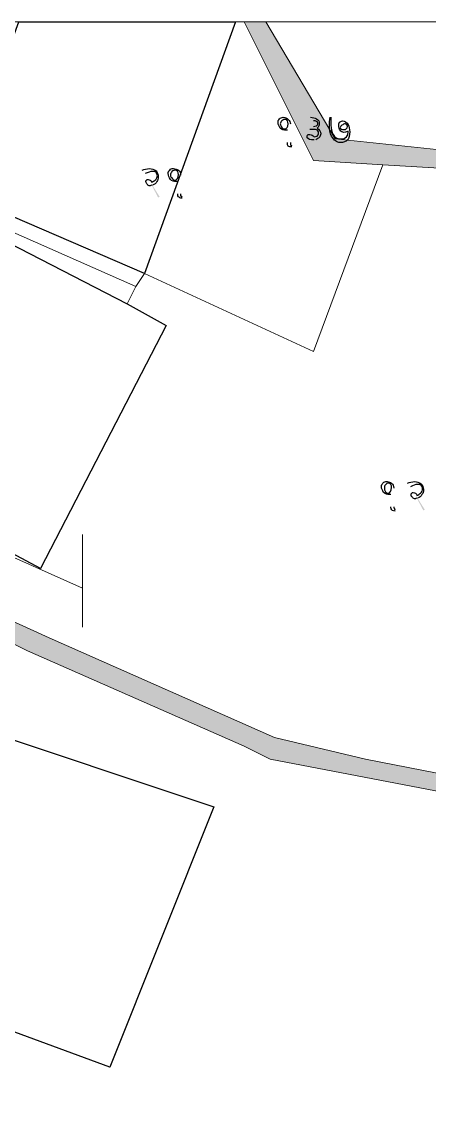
# Model space of a CAD drawing. Header units: inches. Extents: x 2 to 197762, y -33236 to 9.
# Drawn here: x 105633 to 106103, y -15346 to -14087 of the extents above; entities that cross this region are included whole.
import ezdxf

# ---------------------------------------------------------------- set-up
doc = ezdxf.new("R2010")
doc.units = ezdxf.units.IN
doc.header["$LTSCALE"] = 5
doc.header["$MEASUREMENT"] = 0
doc.layers.add('A-WALL', color=7, linetype='Continuous', lineweight=9)
doc.layers.add('PDF_Geometry', color=7, linetype='Continuous')
doc.layers.add('PDF_Solid Fills', color=7, linetype='Continuous')

msp = doc.modelspace()

# ---------------------------------------------------------------- hatches: boundary and pattern name
at = {"layer": 'PDF_Solid Fills', "true_color": 0xc3c3c3, "transparency": 33554531}
h = msp.add_hatch(color=9, dxfattribs=at)
h.paths.add_polyline_path([(106694.44, -15126.79), (106604.44, -15721.79), (106569.44, -15706.79), (106524.44, -16036.79), (106479.44, -16016.79), (106579.44, -15311.79), (106609.44, -15086.79), (106614.44, -15086.79)], flags=0)
h.paths.add_polyline_path([(106664.44, -15091.79), (106894.44, -15206.79), (107119.44, -15326.79), (107144.44, -15336.79), (107159.44, -15346.79), (107419.44, -15361.79), (107574.44, -15371.79), (107599.44, -15371.79), (107599.44, -15411.79), (107444.44, -15396.79), (107224.44, -15376.79), (107149.44, -15366.79), (107144.44, -15366.79), (106954.44, -15266.79), (106724.44, -15146.79), (106694.44, -15126.79), (106614.44, -15086.79), (106609.44, -15086.79), (106399.44, -15036.79), (106154.44, -14981.79), (105919.44, -14936.79), (105889.44, -14921.79), (105639.44, -14811.79), (105609.44, -14796.79), (105449.44, -14726.79), (105379.44, -14696.79), (105389.44, -14671.79), (105664.44, -14796.79), (105924.44, -14911.79), (106029.44, -14936.79), (106259.44, -14981.79), (106479.44, -15031.79), (106624.44, -15071.79)], flags=0)
h.paths.add_polyline_path([(105234.44, -14616.79), (105219.44, -14646.79), (105164.44, -14746.79), (105149.44, -14861.79), (105124.44, -15061.79), (105129.44, -15086.79), (105154.44, -15206.79), (105194.44, -15206.79), (105214.44, -15296.79), (105274.44, -15571.79), (105314.44, -15636.79), (105409.44, -15811.79), (105524.44, -15976.79), (105574.44, -16051.79), (105599.44, -16246.79), (105624.44, -16436.79), (105614.44, -16621.79), (105629.44, -16691.79), (105924.44, -16711.79), (105979.44, -16761.79), (106374.44, -16806.79), (106534.44, -16811.79), (106829.44, -16821.79), (106949.44, -16826.79), (106954.44, -16826.79), (107099.44, -16801.79), (107164.44, -16781.79), (107374.44, -16721.79), (107424.44, -16706.79), (107599.44, -16706.79), (107599.44, -16756.79), (107179.44, -16816.79), (107159.44, -16816.79), (107134.44, -16821.79), (107129.44, -16826.79), (106989.44, -16851.79), (106774.44, -16851.79), (106704.44, -16851.79), (106459.44, -16851.79), (106429.44, -16851.79), (106194.44, -16826.79), (105994.44, -16806.79), (105949.44, -16796.79), (105954.44, -17081.79), (105949.44, -17331.79), (105999.44, -17421.79), (105939.44, -17421.79), (105879.44, -17301.79), (105889.44, -17116.79), (105894.44, -17071.79), (105899.44, -16751.79), (105729.44, -16741.79), (105574.44, -16731.79), (105594.44, -16681.79), (105584.44, -16676.79), (105579.44, -16501.79), (105574.44, -16356.79), (105569.44, -16306.79), (105534.44, -16106.79), (105494.44, -16056.79), (105374.44, -15956.79), (105284.44, -15966.79), (105179.44, -15981.79), (105004.44, -16006.79), (104924.44, -16006.79), (104819.44, -16061.79), (104654.44, -16046.79), (104364.44, -16021.79), (103959.44, -15986.79), (103864.44, -15961.79), (103864.44, -15826.79), (103994.44, -15841.79), (104104.44, -15841.79), (104109.44, -15911.79), (104154.44, -15916.79), (104374.44, -15946.79), (104484.44, -15951.79), (104634.44, -15956.79), (104909.44, -15971.79), (104914.44, -15971.79), (104969.44, -15951.79), (105364.44, -15916.79), (105214.44, -15581.79), (105214.44, -15576.79), (105079.44, -15226.79), (105054.44, -15216.79), (105029.44, -15036.79), (105069.44, -15031.79), (105059.44, -14881.79), (105069.44, -14741.79), (105079.44, -14621.79), (105064.44, -14576.79)], flags=0)
h.paths.add_polyline_path([(107409.44, -14471.79), (107404.44, -14501.79), (107284.44, -14491.79), (107069.44, -14466.79), (106919.44, -14446.79), (106929.44, -14421.79)], flags=0)
h.paths.add_polyline_path([(106929.44, -14421.79), (106919.44, -14446.79), (106864.44, -14441.79), (106614.44, -14381.79), (106569.44, -14351.79), (106574.44, -14326.79), (106634.44, -14361.79), (106874.44, -14416.79)], flags=0)
h.paths.add_polyline_path([(107599.44, -14421.79), (107589.44, -14426.79), (107459.44, -14496.79), (107429.44, -14501.79), (107414.44, -14546.79), (107409.44, -14556.79), (107359.44, -14736.79), (107359.44, -14766.79), (107329.44, -14836.79), (107314.44, -14876.79), (107159.44, -15296.79), (107144.44, -15336.79), (107119.44, -15326.79), (107174.44, -15196.79), (107184.44, -15141.79), (107194.44, -15111.79), (107239.44, -15006.79), (107309.44, -14836.79), (107324.44, -14796.79), (107319.44, -14791.79), (107349.44, -14651.79), (107399.44, -14526.79), (107404.44, -14501.79), (107409.44, -14471.79), (107444.44, -14476.79), (107579.44, -14406.79), (107599.44, -14396.79)], flags=0)
h.paths.add_polyline_path([(103864.44, -14636.79), (103899.44, -14651.79), (104019.44, -14691.79), (104204.44, -14746.79), (104479.44, -14801.79), (104474.44, -14821.79), (104529.44, -14871.79), (104594.44, -14881.79), (104739.44, -14896.79), (104739.44, -14936.79), (104494.44, -14901.79), (104484.44, -14866.79), (104464.44, -14856.79), (104274.44, -14811.79), (104224.44, -14806.79), (104114.44, -14761.79), (104074.44, -14746.79), (103864.44, -14666.79)], flags=0)
h.paths.add_polyline_path([(103864.44, -17336.79), (103909.44, -17361.79), (104019.44, -17381.79), (104229.44, -17421.79), (103904.44, -17421.79), (103864.44, -17411.79)], flags=0)
h.paths.add_polyline_path([(105549.44, -14296.79), (105384.44, -14576.79), (105429.44, -14596.79), (105389.44, -14671.79), (105379.44, -14696.79), (105234.44, -14616.79), (105064.44, -14576.79), (105024.44, -14521.79), (104974.44, -14471.79), (104914.44, -14416.79), (104734.44, -14276.79), (104609.44, -14181.79), (104324.44, -14116.79), (104199.44, -14086.79), (104814.44, -14086.79), (104999.44, -14241.79), (104999.44, -14251.79), (105339.44, -14401.79), (105469.44, -14116.79), (105479.44, -14086.79), (105484.44, -14086.79), (105609.44, -14086.79), (105549.44, -14231.79), (105569.44, -14251.79)], flags=0)
h.paths.add_polyline_path([(106574.44, -14326.79), (106569.44, -14351.79), (106404.44, -14251.79), (106219.44, -14261.79), (106049.44, -14251.79), (105969.44, -14246.79), (105949.44, -14206.79), (105889.44, -14086.79), (105914.44, -14086.79), (105994.44, -14221.79), (106184.44, -14241.79), (106399.44, -14221.79)], flags=0)
h = msp.add_hatch(color=9, dxfattribs=at)
h.paths.add_polyline_path([(106694.44, -15126.79), (106604.44, -15721.79), (106569.44, -15706.79), (106524.44, -16036.79), (106479.44, -16016.79), (106579.44, -15311.79), (106609.44, -15086.79), (106614.44, -15086.79)], flags=0)
h.paths.add_polyline_path([(106664.44, -15091.79), (106894.44, -15206.79), (107119.44, -15326.79), (107144.44, -15336.79), (107159.44, -15346.79), (107419.44, -15361.79), (107574.44, -15371.79), (107599.44, -15371.79), (107599.44, -15411.79), (107444.44, -15396.79), (107224.44, -15376.79), (107149.44, -15366.79), (107144.44, -15366.79), (106954.44, -15266.79), (106724.44, -15146.79), (106694.44, -15126.79), (106614.44, -15086.79), (106609.44, -15086.79), (106399.44, -15036.79), (106154.44, -14981.79), (105919.44, -14936.79), (105889.44, -14921.79), (105639.44, -14811.79), (105609.44, -14796.79), (105449.44, -14726.79), (105379.44, -14696.79), (105389.44, -14671.79), (105664.44, -14796.79), (105924.44, -14911.79), (106029.44, -14936.79), (106259.44, -14981.79), (106479.44, -15031.79), (106624.44, -15071.79)], flags=0)
h.paths.add_polyline_path([(105234.44, -14616.79), (105219.44, -14646.79), (105164.44, -14746.79), (105149.44, -14861.79), (105124.44, -15061.79), (105129.44, -15086.79), (105154.44, -15206.79), (105194.44, -15206.79), (105214.44, -15296.79), (105274.44, -15571.79), (105314.44, -15636.79), (105409.44, -15811.79), (105524.44, -15976.79), (105574.44, -16051.79), (105599.44, -16246.79), (105624.44, -16436.79), (105614.44, -16621.79), (105629.44, -16691.79), (105924.44, -16711.79), (105979.44, -16761.79), (106374.44, -16806.79), (106534.44, -16811.79), (106829.44, -16821.79), (106949.44, -16826.79), (106954.44, -16826.79), (107099.44, -16801.79), (107164.44, -16781.79), (107374.44, -16721.79), (107424.44, -16706.79), (107599.44, -16706.79), (107599.44, -16756.79), (107179.44, -16816.79), (107159.44, -16816.79), (107134.44, -16821.79), (107129.44, -16826.79), (106989.44, -16851.79), (106774.44, -16851.79), (106704.44, -16851.79), (106459.44, -16851.79), (106429.44, -16851.79), (106194.44, -16826.79), (105994.44, -16806.79), (105949.44, -16796.79), (105954.44, -17081.79), (105949.44, -17331.79), (105999.44, -17421.79), (105939.44, -17421.79), (105879.44, -17301.79), (105889.44, -17116.79), (105894.44, -17071.79), (105899.44, -16751.79), (105729.44, -16741.79), (105574.44, -16731.79), (105594.44, -16681.79), (105584.44, -16676.79), (105579.44, -16501.79), (105574.44, -16356.79), (105569.44, -16306.79), (105534.44, -16106.79), (105494.44, -16056.79), (105374.44, -15956.79), (105284.44, -15966.79), (105179.44, -15981.79), (105004.44, -16006.79), (104924.44, -16006.79), (104819.44, -16061.79), (104654.44, -16046.79), (104364.44, -16021.79), (103959.44, -15986.79), (103864.44, -15961.79), (103864.44, -15826.79), (103994.44, -15841.79), (104104.44, -15841.79), (104109.44, -15911.79), (104154.44, -15916.79), (104374.44, -15946.79), (104484.44, -15951.79), (104634.44, -15956.79), (104909.44, -15971.79), (104914.44, -15971.79), (104969.44, -15951.79), (105364.44, -15916.79), (105214.44, -15581.79), (105214.44, -15576.79), (105079.44, -15226.79), (105054.44, -15216.79), (105029.44, -15036.79), (105069.44, -15031.79), (105059.44, -14881.79), (105069.44, -14741.79), (105079.44, -14621.79), (105064.44, -14576.79)], flags=0)
h.paths.add_polyline_path([(107409.44, -14471.79), (107404.44, -14501.79), (107284.44, -14491.79), (107069.44, -14466.79), (106919.44, -14446.79), (106929.44, -14421.79)], flags=0)
h.paths.add_polyline_path([(106929.44, -14421.79), (106919.44, -14446.79), (106864.44, -14441.79), (106614.44, -14381.79), (106569.44, -14351.79), (106574.44, -14326.79), (106634.44, -14361.79), (106874.44, -14416.79)], flags=0)
h.paths.add_polyline_path([(107599.44, -14421.79), (107589.44, -14426.79), (107459.44, -14496.79), (107429.44, -14501.79), (107414.44, -14546.79), (107409.44, -14556.79), (107359.44, -14736.79), (107359.44, -14766.79), (107329.44, -14836.79), (107314.44, -14876.79), (107159.44, -15296.79), (107144.44, -15336.79), (107119.44, -15326.79), (107174.44, -15196.79), (107184.44, -15141.79), (107194.44, -15111.79), (107239.44, -15006.79), (107309.44, -14836.79), (107324.44, -14796.79), (107319.44, -14791.79), (107349.44, -14651.79), (107399.44, -14526.79), (107404.44, -14501.79), (107409.44, -14471.79), (107444.44, -14476.79), (107579.44, -14406.79), (107599.44, -14396.79)], flags=0)
h.paths.add_polyline_path([(103864.44, -14636.79), (103899.44, -14651.79), (104019.44, -14691.79), (104204.44, -14746.79), (104479.44, -14801.79), (104474.44, -14821.79), (104529.44, -14871.79), (104594.44, -14881.79), (104739.44, -14896.79), (104739.44, -14936.79), (104494.44, -14901.79), (104484.44, -14866.79), (104464.44, -14856.79), (104274.44, -14811.79), (104224.44, -14806.79), (104114.44, -14761.79), (104074.44, -14746.79), (103864.44, -14666.79)], flags=0)
h.paths.add_polyline_path([(103864.44, -17336.79), (103909.44, -17361.79), (104019.44, -17381.79), (104229.44, -17421.79), (103904.44, -17421.79), (103864.44, -17411.79)], flags=0)
h.paths.add_polyline_path([(105549.44, -14296.79), (105384.44, -14576.79), (105429.44, -14596.79), (105389.44, -14671.79), (105379.44, -14696.79), (105234.44, -14616.79), (105064.44, -14576.79), (105024.44, -14521.79), (104974.44, -14471.79), (104914.44, -14416.79), (104734.44, -14276.79), (104609.44, -14181.79), (104324.44, -14116.79), (104199.44, -14086.79), (104814.44, -14086.79), (104999.44, -14241.79), (104999.44, -14251.79), (105339.44, -14401.79), (105469.44, -14116.79), (105479.44, -14086.79), (105484.44, -14086.79), (105609.44, -14086.79), (105549.44, -14231.79), (105569.44, -14251.79)], flags=0)
h.paths.add_polyline_path([(106574.44, -14326.79), (106569.44, -14351.79), (106404.44, -14251.79), (106219.44, -14261.79), (106049.44, -14251.79), (105969.44, -14246.79), (105949.44, -14206.79), (105889.44, -14086.79), (105914.44, -14086.79), (105994.44, -14221.79), (106184.44, -14241.79), (106399.44, -14221.79)], flags=0)
at = {"layer": 'PDF_Solid Fills', "transparency": 33554559}
h = msp.add_hatch(color=256, dxfattribs=at)
h.paths.add_polyline_path([(105942.78, -14204.29), (105942.78, -14225.95)], flags=0)
h.paths.add_polyline_path([(105944.44, -14229.29), (105944.44, -14230.95)], flags=0)
h.paths.add_polyline_path([(105961.94, -14200.95), (105957.78, -14196.79), (105966.11, -14196.79)], flags=0)
h.paths.add_polyline_path([(105971.94, -14222.62), (105976.94, -14230.12), (105975.28, -14230.95), (105970.28, -14222.62)], flags=0)
h.paths.add_polyline_path([(105965.28, -14210.95), (105961.11, -14207.62), (105969.44, -14207.62)], flags=0)
h.paths.add_polyline_path([(105988.61, -14196.79), (105989.44, -14196.79)], flags=0)
h.paths.add_polyline_path([(106009.44, -14213.45), (106009.44, -14212.62)], flags=0)
h = msp.add_hatch(color=256, dxfattribs=at)
h.paths.add_polyline_path([(105775.28, -14261.79), (105771.94, -14257.62)], flags=0)
h.paths.add_polyline_path([(105783.61, -14275.12), (105791.94, -14288.45), (105790.28, -14289.29), (105782.78, -14275.12)], flags=0)
h.paths.add_polyline_path([(105816.11, -14263.45), (105816.11, -14285.12)], flags=0)
h.paths.add_polyline_path([(105817.78, -14288.45), (105817.78, -14290.12)], flags=0)
h = msp.add_hatch(color=256, dxfattribs=at)
h.paths.add_polyline_path([(106061.94, -14624.29), (106061.94, -14645.95)], flags=0)
h.paths.add_polyline_path([(106063.61, -14649.29), (106063.61, -14650.95)], flags=0)
h.paths.add_polyline_path([(106081.11, -14622.62), (106077.78, -14618.45)], flags=0)
h.paths.add_polyline_path([(106089.44, -14635.95), (106097.78, -14649.29), (106096.11, -14650.12), (106088.61, -14635.95)], flags=0)

# ---------------------------------------------------------------- linework, layer by layer
at = {"layer": 'A-WALL', "ltscale": 5}
for p, q in [((105703.19, -14739.56), (105416.54, -14612.1)), ((105703.19, -14677.8), (105703.19, -14784.67))]:
    msp.add_line(p, q, dxfattribs=at)
at = {"layer": 'PDF_Geometry', "lineweight": 9}
for points in [[(106049.44, -14251.79), (105969.44, -14466.79), (105774.44, -14376.79), (105764.44, -14391.79), (105549.44, -14296.79), (105569.44, -14251.79), (105549.44, -14231.79), (105609.44, -14086.79), (105629.44, -14086.79), (105859.44, -14086.79), (105889.44, -14086.79), (105949.44, -14206.79), (105969.44, -14246.79)], [(106049.44, -14251.79), (105969.44, -14466.79), (105774.44, -14376.79), (105764.44, -14391.79), (105549.44, -14296.79), (105569.44, -14251.79), (105549.44, -14231.79), (105609.44, -14086.79), (105629.44, -14086.79), (105859.44, -14086.79), (105889.44, -14086.79), (105949.44, -14206.79), (105969.44, -14246.79)], [(106574.44, -14326.79), (106569.44, -14351.79), (106404.44, -14251.79), (106219.44, -14261.79), (106049.44, -14251.79), (105969.44, -14246.79), (105949.44, -14206.79), (105889.44, -14086.79), (105914.44, -14086.79), (105994.44, -14221.79), (106184.44, -14241.79), (106399.44, -14221.79)], [(106574.44, -14326.79), (106569.44, -14351.79), (106404.44, -14251.79), (106219.44, -14261.79), (106049.44, -14251.79), (105969.44, -14246.79), (105949.44, -14206.79), (105889.44, -14086.79), (105914.44, -14086.79), (105994.44, -14221.79), (106184.44, -14241.79), (106399.44, -14221.79)], [(107599.44, -14396.79), (107579.44, -14406.79), (107444.44, -14476.79), (107409.44, -14471.79), (107434.44, -14366.79), (106989.44, -14281.79), (106974.44, -14301.79), (106779.44, -14266.79), (106604.44, -14236.79), (106574.44, -14326.79), (106399.44, -14221.79), (106184.44, -14241.79), (105994.44, -14221.79), (105914.44, -14086.79), (105929.44, -14086.79), (107599.44, -14086.79)], [(107599.44, -14396.79), (107579.44, -14406.79), (107444.44, -14476.79), (107409.44, -14471.79), (107434.44, -14366.79), (106989.44, -14281.79), (106974.44, -14301.79), (106779.44, -14266.79), (106604.44, -14236.79), (106574.44, -14326.79), (106399.44, -14221.79), (106184.44, -14241.79), (105994.44, -14221.79), (105914.44, -14086.79), (105929.44, -14086.79), (107599.44, -14086.79)], [(105764.44, -14391.79), (105754.44, -14411.79), (105799.44, -14436.79), (105654.44, -14716.79), (105429.44, -14596.79), (105384.44, -14576.79), (105549.44, -14296.79)], [(105764.44, -14391.79), (105754.44, -14411.79), (105799.44, -14436.79), (105654.44, -14716.79), (105429.44, -14596.79), (105384.44, -14576.79), (105549.44, -14296.79)]]:
    msp.add_lwpolyline(points, close=True, dxfattribs=at)
at = {"layer": 'PDF_Geometry', "color": 21, "lineweight": 13, "true_color": 0xffafaf}
for points in [[(105879.44, -14086.79), (105774.44, -14376.79), (105554.44, -14281.79), (105569.44, -14251.79), (105629.44, -14086.79), (105859.44, -14086.79)], [(105879.44, -14086.79), (105774.44, -14376.79), (105554.44, -14281.79), (105569.44, -14251.79), (105629.44, -14086.79), (105859.44, -14086.79)], [(105879.44, -14086.79), (105774.44, -14376.79), (105554.44, -14281.79), (105569.44, -14251.79), (105629.44, -14086.79), (105859.44, -14086.79)], [(105879.44, -14086.79), (105774.44, -14376.79), (105554.44, -14281.79), (105569.44, -14251.79), (105629.44, -14086.79), (105859.44, -14086.79)], [(105754.44, -14411.79), (105799.44, -14436.79), (105654.44, -14716.79), (105429.44, -14596.79), (105579.44, -14321.79)], [(105754.44, -14411.79), (105799.44, -14436.79), (105654.44, -14716.79), (105429.44, -14596.79), (105579.44, -14321.79)], [(105754.44, -14411.79), (105799.44, -14436.79), (105654.44, -14716.79), (105429.44, -14596.79), (105579.44, -14321.79)], [(105754.44, -14411.79), (105799.44, -14436.79), (105654.44, -14716.79), (105429.44, -14596.79), (105579.44, -14321.79)], [(105484.44, -15096.79), (105569.44, -14896.79), (105854.44, -14991.79), (105734.44, -15291.79), (105449.44, -15186.79)], [(105484.44, -15096.79), (105569.44, -14896.79), (105854.44, -14991.79), (105734.44, -15291.79), (105449.44, -15186.79)], [(105484.44, -15096.79), (105569.44, -14896.79), (105854.44, -14991.79), (105734.44, -15291.79), (105449.44, -15186.79)], [(105484.44, -15096.79), (105569.44, -14896.79), (105854.44, -14991.79), (105734.44, -15291.79), (105449.44, -15186.79)]]:
    msp.add_lwpolyline(points, close=True, dxfattribs=at)
at = {"layer": 'PDF_Geometry', "color": 21, "lineweight": 25, "true_color": 0xffafaf}
for points in [[(105879.44, -14086.79), (105774.44, -14376.79), (105554.44, -14281.79), (105569.44, -14251.79), (105629.44, -14086.79), (105859.44, -14086.79)], [(105879.44, -14086.79), (105774.44, -14376.79), (105554.44, -14281.79), (105569.44, -14251.79), (105629.44, -14086.79), (105859.44, -14086.79)], [(105754.44, -14411.79), (105799.44, -14436.79), (105654.44, -14716.79), (105429.44, -14596.79), (105579.44, -14321.79)], [(105754.44, -14411.79), (105799.44, -14436.79), (105654.44, -14716.79), (105429.44, -14596.79), (105579.44, -14321.79)], [(105484.44, -15096.79), (105569.44, -14896.79), (105854.44, -14991.79), (105734.44, -15291.79), (105449.44, -15186.79)], [(105484.44, -15096.79), (105569.44, -14896.79), (105854.44, -14991.79), (105734.44, -15291.79), (105449.44, -15186.79)]]:
    msp.add_lwpolyline(points, close=True, dxfattribs=at)
at = {"layer": 'PDF_Geometry', "lineweight": 9}
for points in [[(106259.44, -14981.79), (106029.44, -14936.79), (105924.44, -14911.79), (105664.44, -14796.79), (105389.44, -14671.79), (105429.44, -14596.79), (105654.44, -14716.79), (105799.44, -14436.79), (105754.44, -14411.79), (105764.44, -14391.79), (105774.44, -14376.79), (105969.44, -14466.79), (106049.44, -14251.79), (106219.44, -14261.79)], [(106259.44, -14981.79), (106029.44, -14936.79), (105924.44, -14911.79), (105664.44, -14796.79), (105389.44, -14671.79), (105429.44, -14596.79), (105654.44, -14716.79), (105799.44, -14436.79), (105754.44, -14411.79), (105764.44, -14391.79), (105774.44, -14376.79), (105969.44, -14466.79), (106049.44, -14251.79), (106219.44, -14261.79)], [(106154.44, -14981.79), (105919.44, -14936.79), (105889.44, -14921.79), (105639.44, -14811.79), (105609.44, -14796.79), (105449.44, -14726.79), (105379.44, -14696.79), (105389.44, -14671.79), (105664.44, -14796.79), (105924.44, -14911.79), (106029.44, -14936.79), (106259.44, -14981.79)], [(106154.44, -14981.79), (105919.44, -14936.79), (105889.44, -14921.79), (105639.44, -14811.79), (105609.44, -14796.79), (105449.44, -14726.79), (105379.44, -14696.79), (105389.44, -14671.79), (105664.44, -14796.79), (105924.44, -14911.79), (106029.44, -14936.79), (106259.44, -14981.79)], [(106189.44, -15721.79), (105769.44, -15706.79), (105664.44, -15881.79), (105524.44, -15976.79), (105409.44, -15811.79), (105314.44, -15636.79), (105274.44, -15571.79), (105544.44, -15576.79), (105569.44, -15281.79), (105399.44, -15261.79), (105389.44, -15231.79), (105394.44, -15141.79), (105274.44, -15111.79), (105129.44, -15086.79), (105124.44, -15061.79), (105209.44, -15076.79), (105484.44, -15096.79), (105604.44, -14811.79), (105609.44, -14796.79), (105639.44, -14811.79), (105889.44, -14921.79), (105919.44, -14936.79), (106154.44, -14981.79)], [(106189.44, -15721.79), (105769.44, -15706.79), (105664.44, -15881.79), (105524.44, -15976.79), (105409.44, -15811.79), (105314.44, -15636.79), (105274.44, -15571.79), (105544.44, -15576.79), (105569.44, -15281.79), (105399.44, -15261.79), (105389.44, -15231.79), (105394.44, -15141.79), (105274.44, -15111.79), (105129.44, -15086.79), (105124.44, -15061.79), (105209.44, -15076.79), (105484.44, -15096.79), (105604.44, -14811.79), (105609.44, -14796.79), (105639.44, -14811.79), (105889.44, -14921.79), (105919.44, -14936.79), (106154.44, -14981.79)]]:
    msp.add_lwpolyline(points, dxfattribs=at)
at = {"layer": 'PDF_Geometry', "lineweight": 25}
for points in [[(105928.61, -14203.45), (105928.61, -14200.95), (105928.61, -14200.12), (105930.28, -14198.45)], [(105930.28, -14198.45), (105931.11, -14197.62), (105932.78, -14196.79), (105934.44, -14196.79)], [(105932.78, -14200.95), (105931.94, -14201.79), (105931.11, -14203.45), (105931.11, -14204.29)], [(105936.94, -14199.29), (105935.28, -14199.29), (105934.44, -14199.29), (105932.78, -14200.95)], [(105934.44, -14196.79), (105936.94, -14196.79), (105938.61, -14197.62), (105940.28, -14199.29)], [(105939.44, -14200.95), (105938.61, -14199.29), (105937.78, -14199.29), (105936.94, -14199.29)], [(105940.28, -14204.29), (105940.28, -14202.62), (105939.44, -14201.79), (105939.44, -14200.95)], [(105940.28, -14199.29), (105941.94, -14200.95), (105942.78, -14202.62), (105942.78, -14204.29)], [(105966.11, -14196.79), (105968.61, -14196.79), (105971.11, -14197.62), (105972.78, -14198.45)], [(105972.78, -14201.79), (105971.94, -14200.95), (105971.11, -14200.95), (105969.44, -14200.95)], [(105972.78, -14198.45), (105975.28, -14200.12), (105976.11, -14201.79), (105976.11, -14204.29)], [(105974.44, -14203.45), (105974.44, -14202.62), (105973.61, -14202.62), (105972.78, -14201.79)], [(105987.78, -14205.95), (105987.78, -14203.45), (105987.78, -14200.12), (105988.61, -14196.79)], [(105989.44, -14196.79), (105989.44, -14198.45), (105989.44, -14199.29), (105989.44, -14201.79)], [(105989.44, -14201.79), (105989.44, -14203.45), (105989.44, -14205.12), (105989.44, -14205.95)], [(105998.61, -14205.95), (105998.61, -14205.12), (105998.61, -14203.45), (105999.44, -14202.62)], [(105999.44, -14202.62), (106000.28, -14201.79), (106001.11, -14200.95), (106002.78, -14200.95)], [(106002.78, -14200.95), (106005.28, -14200.95), (106007.78, -14202.62), (106009.44, -14205.12)], [(105931.11, -14209.29), (105929.44, -14207.62), (105928.61, -14205.12), (105928.61, -14203.45)], [(105931.11, -14204.29), (105931.11, -14205.95), (105931.94, -14206.79), (105932.78, -14208.45)], [(105937.78, -14211.79), (105935.28, -14211.79), (105932.78, -14210.95), (105931.11, -14209.29)], [(105932.78, -14208.45), (105933.61, -14209.29), (105934.44, -14210.12), (105936.11, -14210.12)], [(105936.11, -14210.12), (105938.61, -14210.12), (105940.28, -14208.45), (105940.28, -14204.29)], [(105939.44, -14211.79), (105938.61, -14211.79), (105937.78, -14211.79), (105937.78, -14211.79)], [(105966.94, -14210.95), (105966.11, -14210.95), (105965.28, -14210.95), (105965.28, -14210.95)], [(105968.61, -14210.95), (105968.61, -14210.95), (105967.78, -14210.95), (105966.94, -14210.95)], [(105973.61, -14211.79), (105972.78, -14210.95), (105971.11, -14210.95), (105968.61, -14210.95)], [(105969.44, -14207.62), (105970.28, -14207.62), (105971.94, -14206.79), (105972.78, -14206.79)], [(105972.78, -14206.79), (105973.61, -14205.95), (105974.44, -14205.12), (105974.44, -14203.45)], [(105976.11, -14204.29), (105976.11, -14205.95), (105975.28, -14207.62), (105973.61, -14209.29)], [(105973.61, -14209.29), (105976.11, -14210.95), (105977.78, -14213.45), (105977.78, -14215.95)], [(105975.28, -14215.95), (105975.28, -14214.29), (105975.28, -14212.62), (105973.61, -14211.79)], [(105973.61, -14218.45), (105974.44, -14217.62), (105975.28, -14216.79), (105975.28, -14215.95)], [(105977.78, -14215.95), (105977.78, -14217.62), (105976.94, -14219.29), (105976.11, -14220.12)], [(105990.28, -14218.45), (105988.61, -14215.12), (105987.78, -14210.95), (105987.78, -14205.95)], [(105989.44, -14205.95), (105989.44, -14210.12), (105990.28, -14213.45), (105991.94, -14216.79)], [(106000.28, -14211.79), (105998.61, -14210.12), (105998.61, -14208.45), (105998.61, -14205.95)], [(106001.94, -14205.95), (106001.11, -14206.79), (106000.28, -14207.62), (106000.28, -14208.45)], [(106000.28, -14208.45), (106000.28, -14210.12), (106001.94, -14210.95), (106004.44, -14210.95)], [(106004.44, -14214.29), (106002.78, -14214.29), (106001.11, -14213.45), (106000.28, -14211.79)], [(106011.11, -14213.45), (106011.11, -14221.79), (106007.78, -14225.95), (106000.28, -14225.95)], [(106001.11, -14221.79), (106006.94, -14221.79), (106009.44, -14218.45), (106009.44, -14213.45)], [(106006.11, -14204.29), (106004.44, -14204.29), (106003.61, -14205.12), (106001.94, -14205.95)], [(106004.44, -14210.95), (106006.11, -14210.95), (106006.94, -14210.95), (106006.94, -14210.12)], [(106009.44, -14212.62), (106008.61, -14213.45), (106006.94, -14214.29), (106004.44, -14214.29)], [(106007.78, -14205.12), (106006.94, -14205.12), (106006.11, -14204.29), (106006.11, -14204.29)], [(106006.94, -14210.12), (106007.78, -14209.29), (106008.61, -14208.45), (106008.61, -14207.62)], [(106008.61, -14207.62), (106008.61, -14206.79), (106007.78, -14205.95), (106007.78, -14205.12)], [(106009.44, -14205.12), (106010.28, -14207.62), (106011.11, -14210.12), (106011.11, -14213.45)], [(105940.28, -14230.12), (105939.44, -14229.29), (105939.44, -14228.45), (105939.44, -14225.95)], [(105942.78, -14225.95), (105942.78, -14227.62), (105942.78, -14227.62), (105942.78, -14228.45)], [(105942.78, -14228.45), (105942.78, -14228.45), (105943.61, -14229.29), (105944.44, -14229.29)], [(105961.94, -14219.29), (105961.94, -14218.45), (105961.94, -14217.62), (105962.78, -14216.79)], [(105963.61, -14221.79), (105961.94, -14220.95), (105961.94, -14220.12), (105961.94, -14219.29)], [(105962.78, -14216.79), (105963.61, -14216.79), (105964.44, -14216.79), (105965.28, -14216.79)], [(105966.94, -14222.62), (105965.28, -14222.62), (105964.44, -14222.62), (105963.61, -14221.79)], [(105965.28, -14216.79), (105966.94, -14216.79), (105968.61, -14217.62), (105970.28, -14219.29)], [(105970.28, -14222.62), (105969.44, -14222.62), (105967.78, -14222.62), (105966.94, -14222.62)], [(105970.28, -14219.29), (105971.11, -14219.29), (105971.94, -14218.45), (105973.61, -14218.45)], [(105976.11, -14220.12), (105974.44, -14220.95), (105973.61, -14221.79), (105971.94, -14222.62)], [(106000.28, -14225.95), (105996.11, -14225.95), (105992.78, -14223.45), (105990.28, -14218.45)], [(105991.94, -14216.79), (105993.61, -14220.12), (105996.94, -14221.79), (106001.11, -14221.79)], [(105944.44, -14230.95), (105942.78, -14230.95), (105941.11, -14230.95), (105940.28, -14230.12)], [(105771.94, -14257.62), (105774.44, -14256.79), (105776.94, -14255.95), (105780.28, -14255.95)], [(105783.61, -14259.29), (105781.11, -14259.29), (105778.61, -14260.12), (105775.28, -14261.79)], [(105780.28, -14255.95), (105782.78, -14255.95), (105785.28, -14256.79), (105787.78, -14258.45)], [(105787.78, -14260.12), (105786.11, -14259.29), (105785.28, -14259.29), (105783.61, -14259.29)], [(105786.94, -14269.29), (105788.61, -14267.62), (105789.44, -14265.95), (105789.44, -14264.29)], [(105787.78, -14258.45), (105789.44, -14260.12), (105790.28, -14262.62), (105790.28, -14265.12)], [(105789.44, -14264.29), (105789.44, -14262.62), (105788.61, -14261.79), (105787.78, -14260.12)], [(105790.28, -14265.12), (105790.28, -14267.62), (105790.28, -14269.29), (105788.61, -14270.95)], [(105801.94, -14261.79), (105801.94, -14260.12), (105801.94, -14258.45), (105803.61, -14257.62)], [(105804.44, -14268.45), (105802.78, -14265.95), (105801.94, -14264.29), (105801.94, -14261.79)], [(105803.61, -14257.62), (105804.44, -14255.95), (105806.11, -14255.95), (105807.78, -14255.95)], [(105806.11, -14259.29), (105805.28, -14260.95), (105804.44, -14261.79), (105804.44, -14263.45)], [(105804.44, -14263.45), (105804.44, -14265.12), (105805.28, -14265.95), (105806.11, -14266.79)], [(105810.28, -14257.62), (105808.61, -14257.62), (105807.78, -14258.45), (105806.11, -14259.29)], [(105807.78, -14255.95), (105810.28, -14255.95), (105811.94, -14256.79), (105813.61, -14257.62)], [(105809.44, -14269.29), (105811.94, -14269.29), (105813.61, -14266.79), (105813.61, -14262.62)], [(105812.78, -14259.29), (105811.94, -14258.45), (105811.11, -14257.62), (105810.28, -14257.62)], [(105813.61, -14262.62), (105813.61, -14261.79), (105812.78, -14260.12), (105812.78, -14259.29)], [(105813.61, -14257.62), (105815.28, -14259.29), (105816.11, -14260.95), (105816.11, -14263.45)], [(105776.11, -14270.95), (105776.11, -14270.12), (105776.11, -14270.12), (105776.94, -14269.29)], [(105777.78, -14274.29), (105776.94, -14273.45), (105776.11, -14272.62), (105776.11, -14270.95)], [(105776.94, -14269.29), (105776.94, -14268.45), (105777.78, -14268.45), (105778.61, -14268.45)], [(105781.11, -14275.95), (105779.44, -14275.95), (105778.61, -14275.12), (105777.78, -14274.29)], [(105778.61, -14268.45), (105779.44, -14268.45), (105780.28, -14269.29), (105781.11, -14269.29)], [(105781.11, -14269.29), (105781.94, -14270.12), (105782.78, -14270.95), (105782.78, -14271.79)], [(105782.78, -14275.12), (105781.94, -14275.12), (105781.11, -14275.95), (105781.11, -14275.95)], [(105782.78, -14271.79), (105784.44, -14270.95), (105785.28, -14270.12), (105786.94, -14269.29)], [(105788.61, -14270.95), (105787.78, -14272.62), (105786.11, -14274.29), (105783.61, -14275.12)], [(105811.11, -14270.95), (105808.61, -14270.95), (105806.11, -14270.12), (105804.44, -14268.45)], [(105806.11, -14266.79), (105806.94, -14268.45), (105807.78, -14269.29), (105809.44, -14269.29)], [(105812.78, -14270.95), (105811.94, -14270.95), (105811.11, -14270.95), (105811.11, -14270.95)], [(105813.61, -14288.45), (105812.78, -14288.45), (105812.78, -14286.79), (105812.78, -14285.12)], [(105817.78, -14290.12), (105816.11, -14290.12), (105814.44, -14289.29), (105813.61, -14288.45)], [(105816.11, -14285.12), (105816.11, -14285.95), (105816.11, -14286.79), (105816.11, -14286.79)], [(105816.11, -14286.79), (105816.11, -14287.62), (105816.94, -14288.45), (105817.78, -14288.45)], [(106047.78, -14622.62), (106047.78, -14620.95), (106048.61, -14619.29), (106049.44, -14618.45)], [(106049.44, -14618.45), (106051.11, -14616.79), (106051.94, -14616.79), (106054.44, -14616.79)], [(106056.11, -14618.45), (106054.44, -14618.45), (106053.61, -14619.29), (106052.78, -14620.12)], [(106054.44, -14616.79), (106056.11, -14616.79), (106057.78, -14617.62), (106059.44, -14618.45)], [(106058.61, -14620.12), (106057.78, -14619.29), (106056.94, -14618.45), (106056.11, -14618.45)], [(106059.44, -14618.45), (106061.11, -14620.12), (106061.94, -14621.79), (106061.94, -14624.29)], [(106077.78, -14618.45), (106080.28, -14617.62), (106082.78, -14616.79), (106086.11, -14616.79)], [(106086.11, -14616.79), (106088.61, -14616.79), (106091.11, -14617.62), (106093.61, -14619.29)], [(106050.28, -14629.29), (106048.61, -14626.79), (106047.78, -14625.12), (106047.78, -14622.62)], [(106056.94, -14631.79), (106054.44, -14631.79), (106052.78, -14630.95), (106050.28, -14629.29)], [(106052.78, -14620.12), (106051.11, -14621.79), (106051.11, -14622.62), (106051.11, -14624.29)], [(106051.11, -14624.29), (106051.11, -14625.95), (106051.11, -14626.79), (106051.94, -14627.62)], [(106051.94, -14627.62), (106052.78, -14629.29), (106053.61, -14630.12), (106055.28, -14630.12)], [(106055.28, -14630.12), (106057.78, -14630.12), (106059.44, -14627.62), (106059.44, -14623.45)], [(106059.44, -14623.45), (106059.44, -14622.62), (106059.44, -14620.95), (106058.61, -14620.12)], [(106089.44, -14620.12), (106086.94, -14620.12), (106084.44, -14620.95), (106081.11, -14622.62)], [(106081.94, -14631.79), (106081.94, -14630.95), (106081.94, -14630.95), (106082.78, -14630.12)], [(106082.78, -14630.12), (106082.78, -14629.29), (106083.61, -14629.29), (106084.44, -14629.29)], [(106084.44, -14629.29), (106085.28, -14629.29), (106086.11, -14630.12), (106086.94, -14630.12)], [(106086.94, -14630.12), (106087.78, -14630.95), (106088.61, -14631.79), (106088.61, -14632.62)], [(106088.61, -14632.62), (106090.28, -14632.62), (106091.11, -14630.95), (106092.78, -14630.12)], [(106093.61, -14620.95), (106091.94, -14620.12), (106091.11, -14620.12), (106089.44, -14620.12)], [(106092.78, -14630.12), (106094.44, -14628.45), (106095.28, -14626.79), (106095.28, -14625.12)], [(106093.61, -14619.29), (106095.28, -14620.95), (106096.11, -14623.45), (106096.11, -14625.95)], [(106095.28, -14625.12), (106095.28, -14623.45), (106094.44, -14622.62), (106093.61, -14620.95)], [(106096.11, -14625.95), (106096.11, -14628.45), (106096.11, -14630.12), (106094.44, -14631.79)], [(106058.61, -14631.79), (106057.78, -14631.79), (106057.78, -14631.79), (106056.94, -14631.79)], [(106083.61, -14635.12), (106082.78, -14634.29), (106081.94, -14633.45), (106081.94, -14631.79)], [(106086.94, -14636.79), (106085.28, -14636.79), (106084.44, -14635.95), (106083.61, -14635.12)], [(106088.61, -14635.95), (106087.78, -14635.95), (106086.94, -14636.79), (106086.94, -14636.79)], [(106094.44, -14631.79), (106093.61, -14633.45), (106091.94, -14635.12), (106089.44, -14635.95)], [(106060.28, -14650.12), (106059.44, -14649.29), (106058.61, -14647.62), (106058.61, -14645.95)], [(106063.61, -14650.95), (106061.94, -14650.95), (106061.11, -14650.12), (106060.28, -14650.12)], [(106061.94, -14645.95), (106061.94, -14646.79), (106061.94, -14647.62), (106062.78, -14647.62)], [(106062.78, -14647.62), (106062.78, -14648.45), (106062.78, -14649.29), (106063.61, -14649.29)]]:
    msp.add_open_spline(points, degree=3, dxfattribs=at)

doc.saveas('drawing.dxf')
